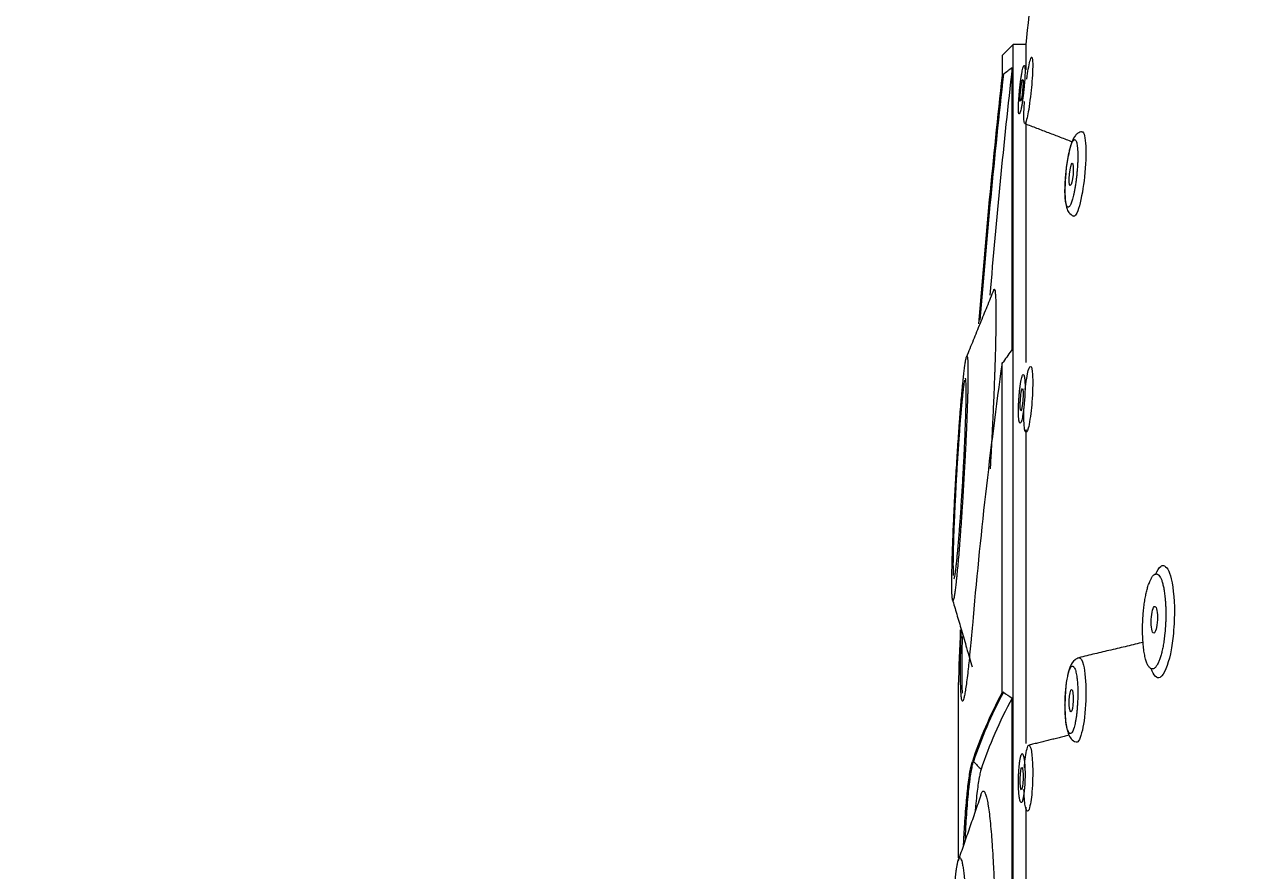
# Model space of a CAD drawing. Header units: inches. Extents: x 1105 to 1525, y -292 to 302.
# Drawn here: x 1422.17 to 1449.96, y 27.45 to 46.43 of the extents above; entities that cross this region are included whole.
import ezdxf

# ---------------------------------------------------------------- set-up
doc = ezdxf.new("R2010")
doc.units = ezdxf.units.IN
doc.header["$LTSCALE"] = 2.42
doc.header["$MEASUREMENT"] = 0
doc.header["$PDMODE"] = 3
doc.header["$PDSIZE"] = 0.3125
doc.layers.get('0').update_dxf_attribs({"linetype": 'CONTINUOUS'})
doc.layers.get('Defpoints').update_dxf_attribs({"linetype": 'CONTINUOUS'})
doc.layers.add('DIM', color=3, linetype='CONTINUOUS', lineweight=18)
doc.styles.get("Standard").update_dxf_attribs({"font": 'arial.ttf', "width": 0.8})
doc.dimstyles.new('ISO-25', dxfattribs={"dimtxt": 5, "dimasz": 2.5, "dimexe": 1.25, "dimexo": 0.625, "dimgap": 2, "dimtad": 1, "dimtih": 1, "dimtoh": 1, "dimdec": 1, "dimdsep": 46, "dimtxsty": 'Standard', "dimcen": 0, "dimclrd": 3, "dimclre": 3, "dimclrt": 4, "dimadec": 0, "dimazin": 0, "dimtfac": 1, "dimtdec": 1, "dimtmove": 0, "dimatfit": 3, "dimfxl": 1, "dimarcsym": 0})

# ---------------------------------------------------------------- blocks, each defined once
blk = doc.blocks.new('*D39')
at = {"layer": 'Defpoints', "color": 0, "transparency": 16777216}
for p in [(1384.783, 88.158), (1461.197, 82.988), (1443.643, -176.481)]:
    blk.add_point(p, dxfattribs=at)
at = {"layer": 'DIM', "color": 3, "lineweight": -2, "transparency": 16777216}
for p, q in [((1460.574, 83.03), (1383.536, 88.242)), ((1384.445, 83.169), (1376.314, -37.024)), ((1367.566, -166.322), (1375.698, -46.129)), ((1443.02, -176.438), (1365.982, -171.226))]:
    blk.add_line(p, q, dxfattribs=at)
at = {"layer": 'DIM', "color": 3, "transparency": 16777216}
for points in [[(1383.614, 83.225), (1385.277, 83.113), (1384.783, 88.158)], [(1366.735, -166.266), (1368.398, -166.378), (1367.229, -171.311)]]:
    blk.add_solid(points, dxfattribs=at)
at = {"layer": 'DIM', "color": 4, "transparency": 16777216, "insert": (1376.006, -41.577), "char_height": 5, "attachment_point": 5}
blk.add_mtext('260.1', dxfattribs=at)

msp = doc.modelspace()

# ---------------------------------------------------------------- linework, layer by layer
at = {"linetype": 'Continuous', "lineweight": 18, "extrusion": (0, 0, -1)}
for p, q in [((1444.367, 45.988), (1444.122, 45.743)), ((1444.367, 24.988), (1444.367, 45.988)), ((1444.651, 45.988), (1444.367, 45.988)), ((1444.651, 45.988), (1444.651, 45.421)), ((1444.122, 45.743), (1444.122, 45.298)), ((1444.151, 45.325), (1444.122, 45.298)), ((1444.347, 39.147), (1444.347, 45.476)), ((1444.651, 44.258), (1444.651, 38.851)), ((1444.122, 38.846), (1444.151, 38.868)), ((1444.122, 31.44), (1444.122, 38.846)), ((1444.651, 37.343), (1444.651, 30.298)), ((1443.137, 31.588), (1443.137, 27.728)), ((1444.151, 31.445), (1444.122, 31.44)), ((1444.347, 18.659), (1444.347, 31.317)), ((1444.651, 28.864), (1444.651, 24.988)), ((1444.689, 28.775), (1444.692, 28.775))]:
    msp.add_line(p, q, dxfattribs=at)
at = {"linetype": 'Continuous', "lineweight": 18}
for radius, start, end in [(196.516, 173.09962, 173.86556), (197.016, 177.71277, 178.08024)]:
    msp.add_arc((1640.042, 24.988), radius, start, end, dxfattribs=at)
for centre, major_axis, ratio, start_param, end_param in [((1640.042, 25.768), (-197.001, 0), 0.947546, 6.178368, 6.208388), ((1640.042, 25.768), (-196.975, 0), 0.947546, 6.178206, 6.207939), ((1640.042, 25.712), (196.803, 0), 0.947546, 3.035411, 3.062935), ((1640.042, 23.376), (197.001, 0), 0.750572, 3.036775, 3.076843), ((1640.042, 27.38), (-197.001, 0), 0.196974, 6.178368, 6.218436), ((1640.042, 27.38), (-196.975, 0), 0.196974, 6.178206, 6.218436), ((1640.042, 27.209), (196.803, 0), 0.196974, 3.035411, 3.076842)]:
    msp.add_ellipse(centre, major_axis=major_axis, ratio=ratio, start_param=start_param, end_param=end_param, dxfattribs=at)
for centre, major_axis, ratio in [((1444.56, 44.957), (-0.025, -0.249), 0.085045), ((1445.675, 43.076), (0.023, 0.249), 0.158653), ((1444.56, 38.018), (-0.017, -0.249), 0.114581), ((1447.54, 33.074), (0.013, 0.3), 0.230535), ((1445.675, 31.259), (0.008, 0.25), 0.180414), ((1444.56, 29.507), (-0.006, -0.25), 0.130297)]:
    msp.add_ellipse(centre, major_axis=major_axis, ratio=ratio, dxfattribs=at)
for points, knots in [([(1444.808, 45.605), (1444.809, 45.584), (1444.81, 45.56), (1444.81, 45.43), (1444.796, 45.194), (1444.765, 44.863), (1444.732, 44.609), (1444.688, 44.353), (1444.655, 44.231), (1444.624, 44.202), (1444.61, 44.283), (1444.61, 44.457), (1444.616, 44.583), (1444.624, 44.708)], [0, 0, 0, 0, 0.049293, 0.049293, 0.253328, 0.253328, 0.457362, 0.457362, 0.661397, 0.661397, 0.865432, 0.865432, 1, 1, 1, 1]), ([(1444.676, 45.212), (1444.688, 45.301), (1444.7, 45.383), (1444.732, 45.569), (1444.765, 45.692), (1444.792, 45.717), (1444.803, 45.673), (1444.808, 45.605)], [0, 0, 0, 0, 0.203122, 0.203122, 0.656303, 0.656303, 1, 1, 1, 1]), ([(1444.635, 45.454), (1444.635, 45.46), (1444.634, 45.471), (1444.633, 45.485), (1444.631, 45.497), (1444.629, 45.506), (1444.626, 45.513), (1444.624, 45.518), (1444.621, 45.52), (1444.618, 45.52), (1444.614, 45.518), (1444.611, 45.514), (1444.607, 45.507), (1444.6, 45.492), (1444.59, 45.463), (1444.576, 45.407), (1444.562, 45.335), (1444.551, 45.265), (1444.543, 45.208), (1444.538, 45.169), (1444.533, 45.128), (1444.528, 45.087), (1444.523, 45.045), (1444.518, 45.003), (1444.514, 44.959), (1444.51, 44.915), (1444.506, 44.87), (1444.5, 44.803), (1444.494, 44.718), (1444.489, 44.624), (1444.487, 44.548), (1444.489, 44.503), (1444.491, 44.477), (1444.492, 44.464), (1444.494, 44.453), (1444.496, 44.444), (1444.498, 44.438), (1444.501, 44.433), (1444.503, 44.431), (1444.507, 44.431), (1444.51, 44.434), (1444.514, 44.439), (1444.518, 44.446), (1444.524, 44.461), (1444.534, 44.49), (1444.548, 44.545), (1444.562, 44.617), (1444.573, 44.683), (1444.58, 44.731), (1444.583, 44.758), (1444.587, 44.784), (1444.59, 44.811), (1444.594, 44.838), (1444.597, 44.866), (1444.6, 44.893), (1444.604, 44.921), (1444.607, 44.949), (1444.61, 44.977), (1444.612, 45.006), (1444.615, 45.034), (1444.618, 45.063), (1444.62, 45.093), (1444.624, 45.137), (1444.629, 45.194), (1444.633, 45.261), (1444.636, 45.321), (1444.637, 45.373), (1444.637, 45.419), (1444.636, 45.443), (1444.635, 45.454)], [0, 0, 0, 0, 0.010853, 0.021538, 0.032095, 0.042569, 0.053001, 0.063437, 0.073921, 0.084495, 0.095203, 0.106084, 0.11718, 0.128525, 0.161447, 0.192182, 0.222029, 0.252398, 0.264883, 0.277194, 0.289404, 0.301588, 0.313821, 0.326179, 0.338734, 0.351556, 0.364708, 0.378252, 0.411418, 0.442089, 0.471624, 0.501534, 0.511848, 0.522041, 0.532155, 0.542235, 0.552326, 0.562472, 0.572719, 0.583107, 0.593679, 0.604474, 0.615528, 0.626875, 0.660015, 0.69088, 0.72074, 0.750992, 0.759511, 0.767914, 0.77622, 0.784448, 0.792617, 0.800748, 0.80886, 0.816975, 0.825112, 0.833292, 0.841534, 0.84986, 0.858286, 0.866831, 0.875514, 0.897614, 0.91858, 0.938831, 0.958833, 0.979067, 1, 1, 1, 1]), ([(1445.908, 44.032), (1445.879, 44.027), (1445.828, 44.007), (1445.744, 43.929), (1445.694, 43.825), (1445.648, 43.688), (1445.621, 43.561), (1445.607, 43.481)], [0, 0, 0, 0, 0.143616, 0.265451, 0.505495, 0.722274, 1, 1, 1, 1]), ([(1445.543, 42.944), (1445.541, 42.922), (1445.539, 42.878), (1445.536, 42.815), (1445.534, 42.754), (1445.534, 42.698), (1445.534, 42.644), (1445.536, 42.594), (1445.539, 42.548), (1445.543, 42.504), (1445.55, 42.455), (1445.56, 42.404), (1445.574, 42.363), (1445.591, 42.341), (1445.611, 42.339), (1445.63, 42.353), (1445.649, 42.378), (1445.665, 42.408), (1445.681, 42.446), (1445.697, 42.493), (1445.712, 42.548), (1445.728, 42.611), (1445.743, 42.684), (1445.758, 42.767), (1445.773, 42.858), (1445.786, 42.952), (1445.797, 43.05), (1445.806, 43.151), (1445.812, 43.236), (1445.816, 43.303), (1445.819, 43.352), (1445.82, 43.399), (1445.821, 43.444), (1445.822, 43.487), (1445.821, 43.528), (1445.82, 43.567), (1445.819, 43.604), (1445.817, 43.639), (1445.814, 43.672), (1445.81, 43.704), (1445.805, 43.742), (1445.797, 43.784), (1445.785, 43.821), (1445.772, 43.845), (1445.757, 43.856), (1445.741, 43.855), (1445.725, 43.842), (1445.711, 43.823), (1445.698, 43.802), (1445.686, 43.776), (1445.674, 43.745), (1445.662, 43.709), (1445.65, 43.667), (1445.638, 43.621), (1445.626, 43.569), (1445.612, 43.505), (1445.598, 43.427), (1445.583, 43.336), (1445.57, 43.242), (1445.559, 43.145), (1445.55, 43.045), (1445.545, 42.978), (1445.543, 42.944)], [0, 0, 0, 0, 0.014129, 0.027839, 0.041241, 0.054454, 0.067601, 0.080807, 0.094197, 0.107888, 0.121993, 0.147346, 0.172108, 0.196935, 0.222479, 0.24934, 0.268499, 0.286946, 0.304901, 0.322604, 0.340303, 0.358248, 0.376676, 0.397576, 0.417935, 0.438101, 0.458429, 0.479268, 0.50094, 0.511653, 0.522115, 0.532373, 0.542474, 0.552472, 0.562419, 0.572368, 0.582374, 0.592489, 0.602765, 0.613251, 0.623992, 0.645091, 0.665664, 0.68607, 0.706676, 0.727839, 0.74989, 0.76444, 0.778601, 0.792477, 0.806175, 0.819809, 0.833494, 0.847344, 0.861468, 0.87597, 0.897152, 0.917677, 0.937879, 0.958105, 0.978703, 1, 1, 1, 1]), ([(1445.555, 43.117), (1445.555, 43.116), (1445.548, 43.059), (1445.54, 42.944), (1445.531, 42.734), (1445.533, 42.514), (1445.555, 42.387), (1445.569, 42.336)], [0, 0, 0, 0, 0.003748, 0.185806, 0.368376, 0.709812, 1, 1, 1, 1]), ([(1445.569, 42.336), (1445.57, 42.331), (1445.577, 42.288), (1445.622, 42.207), (1445.684, 42.159), (1445.725, 42.139)], [0, 0, 0, 0, 0.063162, 0.496712, 1, 1, 1, 1]), ([(1443.932, 40.477), (1443.933, 40.481), (1443.935, 40.484), (1443.939, 40.491), (1443.942, 40.494), (1443.945, 40.496), (1443.946, 40.496), (1443.949, 40.495), (1443.95, 40.494), (1443.955, 40.488), (1443.959, 40.476), (1443.966, 40.439), (1443.969, 40.413), (1443.974, 40.349), (1443.976, 40.31), (1443.979, 40.253), (1443.979, 40.241), (1443.98, 40.216), (1443.981, 40.178), (1443.982, 40.137), (1443.983, 40.049), (1443.983, 39.985), (1443.983, 39.844), (1443.982, 39.768), (1443.981, 39.665), (1443.981, 39.644), (1443.98, 39.601), (1443.98, 39.58), (1443.979, 39.513), (1443.978, 39.468), (1443.975, 39.328), (1443.97, 39.134), (1443.964, 38.921), (1443.959, 38.755), (1443.956, 38.671), (1443.953, 38.584), (1443.951, 38.525), (1443.95, 38.496), (1443.944, 38.347), (1443.935, 38.104), (1443.918, 37.724), (1443.906, 37.46), (1443.898, 37.291), (1443.896, 37.257), (1443.893, 37.189), (1443.891, 37.155), (1443.886, 37.052), (1443.882, 36.983), (1443.871, 36.777), (1443.864, 36.639), (1443.856, 36.489), (1443.855, 36.476), (1443.854, 36.464)], [0, 0, 0, 0, 0.018243, 0.018243, 0.048749, 0.048749, 0.064002, 0.064002, 0.079255, 0.079255, 0.140268, 0.140268, 0.201281, 0.201281, 0.262294, 0.262294, 0.277547, 0.277547, 0.2928, 0.323307, 0.323307, 0.384319, 0.384319, 0.445332, 0.445332, 0.460586, 0.460586, 0.475839, 0.475839, 0.506345, 0.506345, 0.567358, 0.628371, 0.628371, 0.658877, 0.67413, 0.67413, 0.689384, 0.689384, 0.750396, 0.811409, 0.872422, 0.872422, 0.887675, 0.887675, 0.902929, 0.902929, 0.933435, 0.933435, 0.994448, 0.994448, 1, 1, 1, 1]), ([(1443.322, 38.98), (1443.319, 38.973), (1443.315, 38.961), (1443.308, 38.928), (1443.304, 38.907), (1443.295, 38.857), (1443.291, 38.828), (1443.285, 38.786), (1443.284, 38.777), (1443.281, 38.759), (1443.28, 38.75), (1443.276, 38.721), (1443.274, 38.701), (1443.266, 38.639), (1443.256, 38.548), (1443.245, 38.443), (1443.237, 38.359), (1443.234, 38.331), (1443.229, 38.271), (1443.226, 38.24), (1443.217, 38.146), (1443.206, 38.016), (1443.194, 37.874), (1443.182, 37.728), (1443.176, 37.652), (1443.167, 37.533), (1443.164, 37.493), (1443.158, 37.412), (1443.155, 37.371), (1443.147, 37.247), (1443.135, 37.079), (1443.124, 36.906), (1443.115, 36.775), (1443.112, 36.73), (1443.108, 36.664), (1443.107, 36.641), (1443.104, 36.596), (1443.103, 36.574), (1443.096, 36.462), (1443.085, 36.283), (1443.075, 36.105), (1443.066, 35.926), (1443.061, 35.837), (1443.055, 35.726), (1443.054, 35.704), (1443.052, 35.66), (1443.048, 35.593), (1443.045, 35.528), (1443.039, 35.399), (1443.031, 35.23), (1443.025, 35.068), (1443.02, 34.948), (1443.018, 34.909), (1443.016, 34.85), (1443.015, 34.831), (1443.014, 34.792), (1443.01, 34.697), (1443.005, 34.533), (1443.001, 34.398), (1442.998, 34.269), (1442.997, 34.208), (1442.994, 34.09), (1442.994, 34.035), (1442.993, 33.933), (1442.993, 33.886), (1442.993, 33.8), (1442.993, 33.761), (1442.994, 33.708), (1442.995, 33.692), (1442.996, 33.661), (1442.996, 33.646), (1442.998, 33.606), (1443.001, 33.561), (1443.006, 33.533), (1443.009, 33.518), (1443.011, 33.512), (1443.013, 33.509), (1443.014, 33.507), (1443.015, 33.507), (1443.019, 33.505), (1443.025, 33.511), (1443.032, 33.534), (1443.04, 33.566), (1443.044, 33.587), (1443.049, 33.618), (1443.05, 33.624), (1443.053, 33.638), (1443.054, 33.645), (1443.057, 33.667), (1443.059, 33.683), (1443.066, 33.733), (1443.076, 33.808), (1443.086, 33.899), (1443.094, 33.972), (1443.097, 33.997), (1443.102, 34.05), (1443.105, 34.077), (1443.113, 34.161), (1443.125, 34.28), (1443.136, 34.41), (1443.148, 34.545), (1443.154, 34.616), (1443.162, 34.728), (1443.165, 34.766), (1443.171, 34.842), (1443.174, 34.881), (1443.183, 34.999), (1443.189, 35.079), (1443.201, 35.243), (1443.207, 35.327), (1443.215, 35.455), (1443.218, 35.498), (1443.222, 35.564), (1443.224, 35.586), (1443.227, 35.63), (1443.228, 35.652), (1443.235, 35.762), (1443.246, 35.939), (1443.257, 36.117), (1443.267, 36.296), (1443.272, 36.386), (1443.278, 36.499), (1443.28, 36.521), (1443.282, 36.566), (1443.286, 36.633), (1443.294, 36.788), (1443.3, 36.919), (1443.308, 37.09), (1443.312, 37.175), (1443.318, 37.3), (1443.319, 37.341), (1443.322, 37.403), (1443.323, 37.423), (1443.325, 37.464), (1443.329, 37.564), (1443.335, 37.738), (1443.34, 37.884), (1443.343, 37.989), (1443.345, 38.041), (1443.346, 38.091), (1443.347, 38.124), (1443.348, 38.141), (1443.35, 38.222), (1443.352, 38.345), (1443.354, 38.455), (1443.355, 38.557), (1443.355, 38.605), (1443.355, 38.671), (1443.355, 38.692), (1443.355, 38.732), (1443.354, 38.75), (1443.353, 38.804), (1443.352, 38.835), (1443.35, 38.888), (1443.348, 38.911), (1443.345, 38.939), (1443.344, 38.951), (1443.342, 38.961), (1443.341, 38.967), (1443.341, 38.97), (1443.338, 38.983), (1443.335, 38.988), (1443.329, 38.991), (1443.326, 38.988), (1443.322, 38.98)], [0, 0, 0, 0, 0.015625, 0.015625, 0.03125, 0.03125, 0.046875, 0.046875, 0.050781, 0.050781, 0.054687, 0.054687, 0.0625, 0.0625, 0.078125, 0.09375, 0.09375, 0.101562, 0.101562, 0.109375, 0.109375, 0.125, 0.140625, 0.140625, 0.15625, 0.15625, 0.164062, 0.164062, 0.171875, 0.171875, 0.1875, 0.203125, 0.203125, 0.210937, 0.210937, 0.214844, 0.214844, 0.21875, 0.21875, 0.234375, 0.25, 0.25, 0.265625, 0.265625, 0.269531, 0.269531, 0.273437, 0.28125, 0.28125, 0.296875, 0.3125, 0.3125, 0.320312, 0.320312, 0.324219, 0.324219, 0.328125, 0.34375, 0.359375, 0.359375, 0.375, 0.375, 0.390625, 0.390625, 0.40625, 0.40625, 0.421875, 0.421875, 0.429687, 0.429687, 0.4375, 0.4375, 0.453125, 0.46875, 0.46875, 0.476562, 0.480469, 0.480469, 0.484375, 0.484375, 0.5, 0.515625, 0.515625, 0.53125, 0.53125, 0.535156, 0.535156, 0.539062, 0.539062, 0.546875, 0.546875, 0.5625, 0.578125, 0.578125, 0.585937, 0.585937, 0.59375, 0.59375, 0.609375, 0.625, 0.625, 0.640625, 0.640625, 0.648437, 0.648437, 0.65625, 0.65625, 0.671875, 0.671875, 0.6875, 0.6875, 0.695312, 0.695312, 0.699219, 0.699219, 0.703125, 0.703125, 0.71875, 0.734375, 0.734375, 0.75, 0.75, 0.753906, 0.753906, 0.757812, 0.765625, 0.78125, 0.78125, 0.796875, 0.796875, 0.804687, 0.804687, 0.808594, 0.808594, 0.8125, 0.828125, 0.84375, 0.84375, 0.851562, 0.855469, 0.855469, 0.859375, 0.859375, 0.875, 0.890625, 0.890625, 0.90625, 0.90625, 0.914062, 0.914062, 0.921875, 0.921875, 0.9375, 0.9375, 0.953125, 0.953125, 0.960937, 0.964844, 0.964844, 0.96875, 0.96875, 0.984375, 0.984375, 1, 1, 1, 1]), ([(1444.642, 38.247), (1444.659, 38.403), (1444.689, 38.593), (1444.732, 38.755), (1444.765, 38.789), (1444.792, 38.714), (1444.803, 38.612), (1444.808, 38.503)], [0, 0, 0, 0, 0.347277, 0.347277, 0.71849, 0.71849, 1, 1, 1, 1]), ([(1443.28, 38.455), (1443.279, 38.453), (1443.279, 38.451), (1443.278, 38.445), (1443.273, 38.425), (1443.266, 38.38), (1443.254, 38.299), (1443.246, 38.231), (1443.24, 38.176), (1443.237, 38.156), (1443.233, 38.116), (1443.231, 38.095), (1443.224, 38.031), (1443.215, 37.94), (1443.206, 37.838), (1443.199, 37.757), (1443.196, 37.73), (1443.192, 37.673), (1443.189, 37.644), (1443.182, 37.556), (1443.172, 37.436), (1443.163, 37.308), (1443.155, 37.209), (1443.152, 37.159), (1443.148, 37.108), (1443.146, 37.073), (1443.145, 37.056), (1443.138, 36.969), (1443.129, 36.829), (1443.115, 36.614), (1443.106, 36.469), (1443.101, 36.376), (1443.1, 36.358), (1443.098, 36.321), (1443.096, 36.302), (1443.093, 36.247), (1443.091, 36.21), (1443.085, 36.099), (1443.077, 35.953), (1443.07, 35.809), (1443.064, 35.701), (1443.063, 35.666), (1443.059, 35.595), (1443.058, 35.559), (1443.053, 35.454), (1443.047, 35.317), (1443.039, 35.121), (1443.034, 34.997), (1443.031, 34.907), (1443.03, 34.877), (1443.029, 34.819), (1443.028, 34.791), (1443.025, 34.708), (1443.023, 34.602), (1443.021, 34.507), (1443.02, 34.44), (1443.02, 34.418), (1443.019, 34.376), (1443.019, 34.355), (1443.019, 34.297), (1443.019, 34.225), (1443.021, 34.138), (1443.023, 34.092), (1443.024, 34.071), (1443.024, 34.069), (1443.025, 34.066)], [0, 0, 0, 0, 0.005198, 0.005198, 0.014286, 0.050636, 0.086987, 0.123337, 0.123337, 0.141512, 0.141512, 0.159688, 0.159688, 0.196038, 0.232388, 0.232388, 0.250564, 0.250564, 0.268739, 0.268739, 0.305089, 0.34144, 0.34144, 0.359615, 0.368703, 0.368703, 0.37779, 0.37779, 0.414141, 0.450491, 0.486841, 0.486841, 0.495929, 0.495929, 0.505017, 0.505017, 0.523192, 0.523192, 0.559542, 0.595893, 0.595893, 0.614068, 0.614068, 0.632243, 0.632243, 0.668594, 0.704944, 0.741294, 0.741294, 0.75947, 0.75947, 0.777645, 0.777645, 0.813995, 0.850346, 0.850346, 0.868521, 0.868521, 0.886696, 0.886696, 0.923047, 0.959397, 0.995747, 0.995747, 1, 1, 1, 1]), ([(1443.206, 35.665), (1443.211, 35.737), (1443.22, 35.881), (1443.233, 36.099), (1443.242, 36.246), (1443.248, 36.357), (1443.25, 36.394), (1443.254, 36.468), (1443.256, 36.505), (1443.262, 36.614), (1443.269, 36.759), (1443.276, 36.9), (1443.281, 37.004), (1443.283, 37.056), (1443.285, 37.107), (1443.287, 37.141), (1443.288, 37.159), (1443.291, 37.243), (1443.296, 37.374), (1443.303, 37.559), (1443.307, 37.674), (1443.309, 37.758), (1443.31, 37.785), (1443.311, 37.838), (1443.312, 37.864), (1443.313, 37.94), (1443.315, 38.035), (1443.316, 38.118), (1443.316, 38.177), (1443.316, 38.195), (1443.316, 38.231), (1443.316, 38.249), (1443.316, 38.298), (1443.314, 38.356), (1443.311, 38.423), (1443.308, 38.455), (1443.306, 38.473), (1443.305, 38.478), (1443.303, 38.486), (1443.302, 38.489), (1443.299, 38.495), (1443.298, 38.496), (1443.296, 38.496)], [0, 0, 0, 0, 0.053608, 0.107215, 0.160823, 0.160823, 0.187627, 0.187627, 0.214431, 0.214431, 0.268039, 0.321646, 0.321646, 0.34845, 0.361852, 0.361852, 0.375254, 0.375254, 0.428862, 0.48247, 0.536077, 0.536077, 0.562881, 0.562881, 0.589685, 0.589685, 0.643293, 0.696901, 0.696901, 0.723704, 0.723704, 0.750508, 0.750508, 0.804116, 0.857724, 0.911331, 0.911331, 0.938135, 0.938135, 0.964939, 0.964939, 1, 1, 1, 1]), ([(1444.635, 38.388), (1444.635, 38.397), (1444.634, 38.415), (1444.633, 38.44), (1444.631, 38.463), (1444.629, 38.483), (1444.626, 38.502), (1444.624, 38.519), (1444.621, 38.533), (1444.618, 38.546), (1444.614, 38.557), (1444.611, 38.565), (1444.607, 38.572), (1444.6, 38.579), (1444.59, 38.579), (1444.576, 38.559), (1444.562, 38.517), (1444.551, 38.467), (1444.543, 38.423), (1444.538, 38.391), (1444.533, 38.358), (1444.528, 38.322), (1444.523, 38.285), (1444.518, 38.245), (1444.514, 38.204), (1444.51, 38.161), (1444.506, 38.117), (1444.5, 38.048), (1444.494, 37.958), (1444.489, 37.852), (1444.487, 37.755), (1444.489, 37.69), (1444.491, 37.648), (1444.492, 37.624), (1444.494, 37.602), (1444.496, 37.582), (1444.498, 37.565), (1444.501, 37.549), (1444.503, 37.535), (1444.507, 37.523), (1444.51, 37.512), (1444.514, 37.504), (1444.518, 37.498), (1444.524, 37.491), (1444.534, 37.49), (1444.548, 37.511), (1444.562, 37.552), (1444.573, 37.599), (1444.58, 37.636), (1444.583, 37.656), (1444.587, 37.678), (1444.59, 37.7), (1444.594, 37.723), (1444.597, 37.746), (1444.6, 37.77), (1444.604, 37.795), (1444.607, 37.821), (1444.61, 37.847), (1444.612, 37.874), (1444.615, 37.902), (1444.618, 37.93), (1444.62, 37.959), (1444.624, 38.004), (1444.629, 38.064), (1444.633, 38.137), (1444.636, 38.206), (1444.637, 38.272), (1444.637, 38.333), (1444.636, 38.37), (1444.635, 38.388)], [0, 0, 0, 0, 0.010853, 0.021538, 0.032096, 0.04257, 0.053002, 0.063438, 0.073921, 0.084496, 0.095203, 0.106085, 0.11718, 0.128525, 0.161447, 0.192182, 0.222029, 0.252399, 0.264885, 0.277196, 0.289405, 0.301589, 0.313823, 0.326181, 0.338736, 0.351557, 0.36471, 0.378253, 0.411419, 0.44209, 0.471625, 0.501536, 0.51185, 0.522043, 0.532157, 0.542237, 0.552328, 0.562475, 0.572721, 0.58311, 0.593682, 0.604476, 0.61553, 0.626876, 0.660016, 0.69088, 0.72074, 0.750993, 0.759512, 0.767915, 0.776221, 0.784449, 0.792618, 0.800749, 0.808861, 0.816975, 0.825113, 0.833292, 0.841535, 0.84986, 0.858286, 0.866831, 0.875513, 0.897613, 0.918578, 0.93883, 0.958832, 0.979067, 1, 1, 1, 1]), ([(1444.808, 38.503), (1444.809, 38.468), (1444.81, 38.433), (1444.81, 38.258), (1444.796, 37.994), (1444.765, 37.673), (1444.732, 37.462), (1444.688, 37.294), (1444.655, 37.26), (1444.624, 37.346), (1444.61, 37.509), (1444.61, 37.687), (1444.611, 37.731), (1444.612, 37.78)], [0, 0, 0, 0, 0.053699, 0.053699, 0.275922, 0.275922, 0.498144, 0.498144, 0.720366, 0.720366, 0.942588, 0.942588, 1, 1, 1, 1]), ([(1443.039, 33.996), (1443.04, 33.996), (1443.041, 33.997), (1443.043, 33.999), (1443.044, 34.001), (1443.047, 34.007), (1443.048, 34.011), (1443.053, 34.026), (1443.059, 34.052), (1443.066, 34.092), (1443.071, 34.128), (1443.073, 34.14), (1443.077, 34.167), (1443.079, 34.182), (1443.085, 34.228), (1443.093, 34.295), (1443.106, 34.414), (1443.115, 34.506), (1443.121, 34.567), (1443.122, 34.579), (1443.124, 34.604), (1443.126, 34.617), (1443.129, 34.655), (1443.131, 34.682), (1443.139, 34.762), (1443.148, 34.874), (1443.158, 34.995), (1443.165, 35.088), (1443.167, 35.12), (1443.172, 35.184), (1443.175, 35.217), (1443.182, 35.317), (1443.192, 35.453), (1443.201, 35.593), (1443.206, 35.665)], [0, 0, 0, 0, 0.024312, 0.024312, 0.061839, 0.061839, 0.099365, 0.099365, 0.174418, 0.249471, 0.249471, 0.286997, 0.286997, 0.324524, 0.324524, 0.399577, 0.47463, 0.549683, 0.549683, 0.568446, 0.568446, 0.587209, 0.587209, 0.624735, 0.624735, 0.699788, 0.774841, 0.774841, 0.812368, 0.812368, 0.849894, 0.849894, 0.924947, 1, 1, 1, 1]), ([(1447.565, 34.091), (1447.603, 34.181), (1447.644, 34.246), (1447.694, 34.282), (1447.706, 34.288), (1447.718, 34.29)], [0, 0, 0, 0, 0.771284, 0.771284, 1, 1, 1, 1]), ([(1447.776, 32.764), (1447.779, 32.792), (1447.784, 32.848), (1447.79, 32.932), (1447.795, 33.015), (1447.797, 33.099), (1447.799, 33.181), (1447.798, 33.263), (1447.796, 33.345), (1447.792, 33.426), (1447.786, 33.506), (1447.777, 33.602), (1447.764, 33.708), (1447.746, 33.816), (1447.724, 33.907), (1447.7, 33.981), (1447.672, 34.038), (1447.647, 34.07), (1447.628, 34.087), (1447.614, 34.096), (1447.6, 34.102), (1447.586, 34.104), (1447.572, 34.103), (1447.558, 34.099), (1447.544, 34.092), (1447.53, 34.081), (1447.515, 34.068), (1447.501, 34.05), (1447.487, 34.03), (1447.473, 34.007), (1447.459, 33.98), (1447.438, 33.937), (1447.413, 33.873), (1447.383, 33.78), (1447.357, 33.676), (1447.334, 33.56), (1447.315, 33.432), (1447.298, 33.295), (1447.286, 33.154), (1447.278, 33.013), (1447.275, 32.874), (1447.277, 32.738), (1447.283, 32.605), (1447.295, 32.469), (1447.312, 32.336), (1447.336, 32.216), (1447.364, 32.119), (1447.398, 32.045), (1447.429, 32.004), (1447.455, 31.982), (1447.475, 31.972), (1447.495, 31.968), (1447.515, 31.97), (1447.534, 31.979), (1447.554, 31.994), (1447.574, 32.016), (1447.594, 32.044), (1447.614, 32.078), (1447.638, 32.128), (1447.665, 32.195), (1447.693, 32.286), (1447.719, 32.389), (1447.741, 32.503), (1447.761, 32.628), (1447.771, 32.718), (1447.776, 32.764)], [0, 0, 0, 0, 0.012643, 0.025015, 0.037203, 0.049295, 0.061385, 0.073564, 0.085922, 0.098545, 0.111515, 0.124906, 0.146872, 0.167908, 0.188379, 0.208679, 0.229213, 0.250373, 0.259612, 0.268709, 0.277687, 0.286569, 0.29538, 0.304147, 0.312893, 0.321647, 0.330432, 0.339276, 0.348203, 0.357237, 0.366403, 0.375722, 0.397463, 0.418362, 0.438776, 0.459088, 0.479687, 0.500944, 0.522196, 0.542662, 0.562752, 0.582899, 0.603531, 0.62505, 0.650607, 0.675301, 0.699794, 0.724762, 0.750845, 0.764026, 0.776904, 0.78954, 0.802003, 0.814362, 0.826688, 0.839052, 0.851528, 0.864183, 0.877084, 0.89839, 0.918878, 0.938903, 0.958845, 0.979088, 1, 1, 1, 1]), ([(1443.006, 33.53), (1443.037, 33.426), (1443.101, 33.207), (1443.214, 32.828), (1443.336, 32.4), (1443.409, 32.145), (1443.447, 32.014)], [0, 0, 0, 0, 0.222723, 0.446766, 0.694984, 1, 1, 1, 1]), ([(1443.454, 32.944), (1443.445, 32.835), (1443.426, 32.629), (1443.399, 32.347), (1443.382, 32.178), (1443.369, 32.059), (1443.363, 32.001), (1443.357, 31.945), (1443.353, 31.909), (1443.351, 31.891), (1443.341, 31.804), (1443.333, 31.74), (1443.317, 31.624), (1443.303, 31.519), (1443.289, 31.436), (1443.279, 31.384), (1443.274, 31.359), (1443.269, 31.338), (1443.266, 31.325), (1443.265, 31.319), (1443.257, 31.289), (1443.252, 31.272), (1443.241, 31.25), (1443.231, 31.241), (1443.222, 31.255), (1443.217, 31.275), (1443.214, 31.287), (1443.211, 31.303), (1443.209, 31.315), (1443.209, 31.321), (1443.205, 31.353), (1443.199, 31.417), (1443.193, 31.546), (1443.19, 31.656), (1443.189, 31.747), (1443.189, 31.779), (1443.189, 31.845), (1443.188, 31.88), (1443.188, 31.988), (1443.189, 32.142), (1443.193, 32.401), (1443.197, 32.593), (1443.2, 32.745), (1443.202, 32.796), (1443.203, 32.85), (1443.203, 32.852), (1443.203, 32.853)], [0, 0, 0, 0, 0.051248, 0.102496, 0.153744, 0.153744, 0.179368, 0.19218, 0.19218, 0.204992, 0.204992, 0.256239, 0.256239, 0.307487, 0.358735, 0.358735, 0.384359, 0.397171, 0.397171, 0.409983, 0.409983, 0.461231, 0.461231, 0.512479, 0.563727, 0.563727, 0.589351, 0.602163, 0.602163, 0.614975, 0.614975, 0.666223, 0.71747, 0.768718, 0.768718, 0.794342, 0.794342, 0.819966, 0.819966, 0.871214, 0.922462, 0.97371, 0.97371, 0.999334, 0.999334, 1, 1, 1, 1]), ([(1443.232, 31.423), (1443.229, 31.461), (1443.228, 31.505), (1443.225, 31.603), (1443.224, 31.712), (1443.223, 31.844), (1443.223, 31.951), (1443.223, 32.007), (1443.224, 32.066), (1443.224, 32.106), (1443.224, 32.126), (1443.225, 32.229), (1443.226, 32.403), (1443.23, 32.596), (1443.232, 32.696), (1443.232, 32.697)], [0, 0, 0, 0, 0.165472, 0.165472, 0.332194, 0.498917, 0.498917, 0.582278, 0.623958, 0.623958, 0.665639, 0.665639, 0.832361, 0.999083, 1, 1, 1, 1]), ([(1445.543, 31.389), (1445.542, 31.375), (1445.54, 31.347), (1445.538, 31.304), (1445.536, 31.262), (1445.535, 31.221), (1445.534, 31.179), (1445.534, 31.139), (1445.535, 31.099), (1445.535, 31.059), (1445.537, 31.02), (1445.538, 30.981), (1445.541, 30.943), (1445.543, 30.905), (1445.547, 30.868), (1445.553, 30.811), (1445.562, 30.739), (1445.576, 30.662), (1445.593, 30.601), (1445.611, 30.557), (1445.632, 30.529), (1445.653, 30.517), (1445.675, 30.524), (1445.696, 30.548), (1445.718, 30.591), (1445.737, 30.648), (1445.755, 30.714), (1445.77, 30.786), (1445.783, 30.867), (1445.795, 30.956), (1445.805, 31.053), (1445.813, 31.164), (1445.82, 31.283), (1445.823, 31.406), (1445.822, 31.523), (1445.817, 31.633), (1445.809, 31.728), (1445.799, 31.807), (1445.787, 31.872), (1445.774, 31.926), (1445.759, 31.97), (1445.742, 32.003), (1445.728, 32.021), (1445.715, 32.03), (1445.707, 32.034), (1445.698, 32.035), (1445.69, 32.033), (1445.681, 32.028), (1445.673, 32.02), (1445.664, 32.009), (1445.656, 31.996), (1445.648, 31.98), (1445.639, 31.96), (1445.631, 31.938), (1445.623, 31.914), (1445.613, 31.879), (1445.601, 31.832), (1445.588, 31.771), (1445.576, 31.705), (1445.566, 31.634), (1445.557, 31.557), (1445.549, 31.475), (1445.545, 31.419), (1445.543, 31.389)], [0, 0, 0, 0, 0.009012, 0.017854, 0.026558, 0.035156, 0.043683, 0.052174, 0.060665, 0.069191, 0.077787, 0.086488, 0.095326, 0.104333, 0.11354, 0.122973, 0.148387, 0.172931, 0.197178, 0.221721, 0.247134, 0.272485, 0.296855, 0.32082, 0.344982, 0.369929, 0.391355, 0.412194, 0.432832, 0.453665, 0.475079, 0.49743, 0.52416, 0.549358, 0.573729, 0.59805, 0.623103, 0.643493, 0.663602, 0.6838, 0.70445, 0.725892, 0.748433, 0.758681, 0.768717, 0.778575, 0.788289, 0.797895, 0.807432, 0.816938, 0.826451, 0.836011, 0.845655, 0.855421, 0.865345, 0.875461, 0.893685, 0.91141, 0.928844, 0.946203, 0.963708, 0.981573, 1, 1, 1, 1]), ([(1445.846, 32.216), (1445.815, 32.207), (1445.731, 32.17), (1445.639, 32.019), (1445.606, 31.907), (1445.592, 31.814), (1445.591, 31.803)], [0, 0, 0, 0, 0.193053, 0.564825, 0.950946, 1, 1, 1, 1]), ([(1445.555, 31.567), (1445.554, 31.561), (1445.546, 31.507), (1445.539, 31.383), (1445.53, 31.167), (1445.536, 30.91), (1445.554, 30.715), (1445.577, 30.631), (1445.584, 30.609)], [0, 0, 0, 0, 0.020146, 0.179448, 0.336675, 0.637457, 0.903581, 1, 1, 1, 1]), ([(1445.584, 30.609), (1445.588, 30.572), (1445.608, 30.5), (1445.673, 30.387), (1445.739, 30.345), (1445.782, 30.33)], [0, 0, 0, 0, 0.296956, 0.612447, 1, 1, 1, 1]), ([(1444.635, 29.705), (1444.635, 29.716), (1444.634, 29.739), (1444.633, 29.772), (1444.631, 29.803), (1444.629, 29.833), (1444.626, 29.861), (1444.624, 29.888), (1444.621, 29.913), (1444.618, 29.937), (1444.614, 29.959), (1444.611, 29.979), (1444.607, 29.998), (1444.6, 30.026), (1444.59, 30.057), (1444.576, 30.074), (1444.562, 30.067), (1444.551, 30.044), (1444.543, 30.018), (1444.538, 29.997), (1444.533, 29.974), (1444.528, 29.949), (1444.523, 29.92), (1444.518, 29.889), (1444.514, 29.855), (1444.51, 29.819), (1444.506, 29.78), (1444.5, 29.719), (1444.494, 29.635), (1444.489, 29.528), (1444.487, 29.423), (1444.489, 29.345), (1444.491, 29.292), (1444.492, 29.26), (1444.494, 29.23), (1444.496, 29.202), (1444.498, 29.175), (1444.501, 29.149), (1444.503, 29.125), (1444.507, 29.102), (1444.51, 29.08), (1444.514, 29.06), (1444.518, 29.041), (1444.524, 29.013), (1444.534, 28.983), (1444.548, 28.965), (1444.562, 28.971), (1444.573, 28.993), (1444.58, 29.014), (1444.583, 29.027), (1444.587, 29.041), (1444.59, 29.055), (1444.594, 29.071), (1444.597, 29.088), (1444.6, 29.106), (1444.604, 29.125), (1444.607, 29.145), (1444.61, 29.166), (1444.612, 29.188), (1444.615, 29.212), (1444.618, 29.236), (1444.62, 29.261), (1444.624, 29.301), (1444.629, 29.356), (1444.633, 29.427), (1444.636, 29.497), (1444.637, 29.567), (1444.637, 29.637), (1444.636, 29.682), (1444.635, 29.705)], [0, 0, 0, 0, 0.010854, 0.021539, 0.032097, 0.042571, 0.053003, 0.063439, 0.073923, 0.084497, 0.095205, 0.106086, 0.117181, 0.128526, 0.161447, 0.192182, 0.222029, 0.252401, 0.264886, 0.277198, 0.289408, 0.301592, 0.313825, 0.326183, 0.338738, 0.351559, 0.364711, 0.378255, 0.41142, 0.442091, 0.471626, 0.501538, 0.511853, 0.522046, 0.532161, 0.542241, 0.552332, 0.562478, 0.572725, 0.583113, 0.593685, 0.604479, 0.615532, 0.626878, 0.660017, 0.690881, 0.720741, 0.750994, 0.759513, 0.767916, 0.776222, 0.78445, 0.792619, 0.80075, 0.808862, 0.816977, 0.825114, 0.833293, 0.841536, 0.84986, 0.858286, 0.866831, 0.875513, 0.897612, 0.918577, 0.938828, 0.958831, 0.979066, 1, 1, 1, 1]), ([(1444.623, 29.746), (1444.628, 29.821), (1444.633, 29.891), (1444.655, 30.079), (1444.688, 30.222), (1444.732, 30.28), (1444.765, 30.221), (1444.792, 30.055), (1444.803, 29.908), (1444.808, 29.771)], [0, 0, 0, 0, 0.121008, 0.121008, 0.439682, 0.439682, 0.758357, 0.758357, 1, 1, 1, 1]), ([(1443.256, 28.015), (1443.257, 28.035), (1443.258, 28.054), (1443.26, 28.102), (1443.268, 28.243), (1443.282, 28.482), (1443.302, 28.775), (1443.317, 28.952), (1443.329, 29.078), (1443.333, 29.119), (1443.341, 29.199), (1443.345, 29.237), (1443.357, 29.348), (1443.373, 29.484), (1443.399, 29.655), (1443.417, 29.747), (1443.431, 29.807), (1443.435, 29.826), (1443.445, 29.861), (1443.449, 29.876), (1443.454, 29.89)], [0, 0, 0, 0, 0.020539, 0.020539, 0.05022, 0.168942, 0.287665, 0.406387, 0.406387, 0.465749, 0.465749, 0.52511, 0.52511, 0.643832, 0.762555, 0.881277, 0.881277, 0.940639, 0.940639, 1, 1, 1, 1]), ([(1443.296, 28.162), (1443.299, 28.215), (1443.301, 28.267), (1443.307, 28.372), (1443.31, 28.425), (1443.32, 28.579), (1443.332, 28.775), (1443.353, 29.04), (1443.368, 29.198), (1443.38, 29.308), (1443.384, 29.344), (1443.392, 29.413), (1443.397, 29.446), (1443.409, 29.541), (1443.427, 29.655), (1443.453, 29.793), (1443.471, 29.862), (1443.479, 29.89)], [0, 0, 0, 0, 0.059974, 0.059974, 0.122642, 0.122642, 0.247979, 0.373316, 0.498653, 0.498653, 0.561321, 0.561321, 0.623989, 0.623989, 0.749326, 0.874663, 1, 1, 1, 1]), ([(1444.808, 29.771), (1444.809, 29.727), (1444.81, 29.684), (1444.81, 29.485), (1444.796, 29.225), (1444.765, 28.953), (1444.732, 28.81), (1444.688, 28.751), (1444.655, 28.81), (1444.627, 28.976), (1444.617, 29.123), (1444.612, 29.26)], [0, 0, 0, 0, 0.060431, 0.060431, 0.310431, 0.310431, 0.560431, 0.560431, 0.810431, 0.810431, 1, 1, 1, 1]), ([(1443.651, 29.717), (1443.642, 29.69), (1443.633, 29.657), (1443.62, 29.598), (1443.616, 29.577), (1443.607, 29.533), (1443.603, 29.509), (1443.59, 29.434), (1443.574, 29.323), (1443.55, 29.126), (1443.534, 28.974), (1443.525, 28.872), (1443.523, 28.851), (1443.52, 28.815), (1443.519, 28.8), (1443.518, 28.785)], [0, 0, 0, 0, 0.184145, 0.184145, 0.276218, 0.276218, 0.36829, 0.36829, 0.552435, 0.73658, 0.920725, 0.920725, 0.966762, 0.966762, 1, 1, 1, 1]), ([(1443.644, 29.132), (1443.645, 29.138), (1443.656, 29.17), (1443.666, 29.194), (1443.685, 29.221), (1443.694, 29.228), (1443.705, 29.227), (1443.708, 29.226), (1443.712, 29.224), (1443.715, 29.223), (1443.721, 29.217), (1443.726, 29.211), (1443.74, 29.189), (1443.749, 29.167), (1443.767, 29.11), (1443.776, 29.075), (1443.789, 29.013), (1443.793, 28.991), (1443.8, 28.955), (1443.802, 28.943), (1443.806, 28.917), (1443.808, 28.904), (1443.819, 28.836), (1443.835, 28.717), (1443.851, 28.575), (1443.866, 28.421), (1443.874, 28.339), (1443.883, 28.228), (1443.885, 28.206), (1443.888, 28.16), (1443.893, 28.091), (1443.898, 28.019), (1443.908, 27.872), (1443.921, 27.667), (1443.931, 27.445), (1443.939, 27.272), (1443.942, 27.213), (1443.945, 27.123), (1443.946, 27.092), (1443.949, 27.031), (1443.95, 27.001), (1443.955, 26.847), (1443.959, 26.721), (1443.966, 26.465), (1443.969, 26.335), (1443.974, 26.069), (1443.976, 25.934), (1443.979, 25.762), (1443.979, 25.727), (1443.98, 25.658), (1443.981, 25.555), (1443.982, 25.451), (1443.983, 25.244), (1443.983, 25.106), (1443.983, 24.829), (1443.982, 24.691), (1443.981, 24.518), (1443.981, 24.483), (1443.98, 24.414), (1443.98, 24.379), (1443.979, 24.275), (1443.978, 24.207), (1443.975, 24.002), (1443.97, 23.734), (1443.964, 23.474), (1443.959, 23.282), (1443.957, 23.218), (1443.954, 23.124), (1443.953, 23.092), (1443.951, 23.03), (1443.95, 22.999), (1443.944, 22.845), (1443.935, 22.607), (1443.918, 22.275), (1443.906, 22.07), (1443.898, 21.948), (1443.896, 21.923), (1443.893, 21.876), (1443.891, 21.852), (1443.886, 21.782), (1443.882, 21.737), (1443.871, 21.607), (1443.864, 21.526), (1443.849, 21.375), (1443.841, 21.305), (1443.828, 21.209), (1443.824, 21.178), (1443.816, 21.12), (1443.812, 21.092), (1443.799, 21.013), (1443.79, 20.967), (1443.777, 20.907), (1443.772, 20.889), (1443.763, 20.855), (1443.759, 20.84), (1443.754, 20.827)], [0, 0, 0, 0, 0.005439, 0.036519, 0.036519, 0.067599, 0.067599, 0.075369, 0.075369, 0.083139, 0.083139, 0.098679, 0.098679, 0.129759, 0.129759, 0.160839, 0.160839, 0.176379, 0.176379, 0.184149, 0.184149, 0.191919, 0.191919, 0.222999, 0.254079, 0.254079, 0.285159, 0.285159, 0.292929, 0.292929, 0.300699, 0.316239, 0.316239, 0.347319, 0.378399, 0.378399, 0.393939, 0.393939, 0.401709, 0.401709, 0.409479, 0.409479, 0.440559, 0.440559, 0.471639, 0.471639, 0.502719, 0.502719, 0.51049, 0.51049, 0.51826, 0.5338, 0.5338, 0.56488, 0.56488, 0.59596, 0.59596, 0.60373, 0.60373, 0.6115, 0.6115, 0.62704, 0.62704, 0.65812, 0.6892, 0.6892, 0.70474, 0.70474, 0.71251, 0.71251, 0.72028, 0.72028, 0.75136, 0.78244, 0.81352, 0.81352, 0.82129, 0.82129, 0.82906, 0.82906, 0.8446, 0.8446, 0.87568, 0.87568, 0.90676, 0.90676, 0.9223, 0.9223, 0.93784, 0.93784, 0.96892, 0.96892, 0.98446, 0.98446, 1, 1, 1, 1]), ([(1443.322, 26.557), (1443.319, 26.632), (1443.315, 26.703), (1443.308, 26.839), (1443.304, 26.904), (1443.295, 27.027), (1443.291, 27.086), (1443.285, 27.155), (1443.284, 27.169), (1443.281, 27.196), (1443.28, 27.209), (1443.276, 27.248), (1443.274, 27.273), (1443.266, 27.345), (1443.256, 27.433), (1443.245, 27.506), (1443.237, 27.556), (1443.234, 27.571), (1443.229, 27.6), (1443.226, 27.613), (1443.217, 27.65), (1443.206, 27.691), (1443.194, 27.715), (1443.182, 27.73), (1443.176, 27.732), (1443.167, 27.73), (1443.164, 27.728), (1443.158, 27.721), (1443.155, 27.717), (1443.147, 27.7), (1443.135, 27.67), (1443.124, 27.622), (1443.115, 27.58), (1443.112, 27.565), (1443.108, 27.541), (1443.107, 27.533), (1443.104, 27.516), (1443.097, 27.472), (1443.085, 27.383), (1443.075, 27.289), (1443.066, 27.187), (1443.061, 27.133), (1443.055, 27.06), (1443.054, 27.045), (1443.052, 27.015), (1443.048, 26.969), (1443.045, 26.922), (1443.039, 26.825), (1443.031, 26.69), (1443.025, 26.544), (1443.02, 26.431), (1443.018, 26.392), (1443.016, 26.333), (1443.015, 26.313), (1443.014, 26.274), (1443.01, 26.174), (1443.005, 25.99), (1443.001, 25.82), (1442.998, 25.648), (1442.997, 25.56), (1442.994, 25.382), (1442.994, 25.293), (1442.993, 25.114), (1442.993, 25.025), (1442.993, 24.847), (1442.993, 24.757), (1442.994, 24.623), (1442.995, 24.579), (1442.996, 24.489), (1442.996, 24.445), (1442.998, 24.313), (1443.001, 24.14), (1443.006, 23.973), (1443.009, 23.85), (1443.011, 23.789), (1443.013, 23.728), (1443.014, 23.688), (1443.015, 23.668), (1443.019, 23.57), (1443.025, 23.417), (1443.032, 23.276), (1443.04, 23.14), (1443.044, 23.074), (1443.049, 22.996), (1443.05, 22.981), (1443.053, 22.95), (1443.054, 22.935), (1443.057, 22.891), (1443.059, 22.862), (1443.066, 22.779), (1443.076, 22.676), (1443.086, 22.587), (1443.094, 22.526), (1443.097, 22.507), (1443.102, 22.469), (1443.105, 22.452), (1443.113, 22.402), (1443.125, 22.345), (1443.136, 22.304), (1443.148, 22.271), (1443.154, 22.259), (1443.162, 22.248), (1443.165, 22.245), (1443.171, 22.242), (1443.174, 22.242), (1443.183, 22.245), (1443.189, 22.251), (1443.201, 22.273), (1443.207, 22.288), (1443.215, 22.318), (1443.218, 22.329), (1443.222, 22.346), (1443.224, 22.353), (1443.227, 22.366), (1443.234, 22.4), (1443.246, 22.472), (1443.257, 22.551), (1443.267, 22.637), (1443.272, 22.685), (1443.278, 22.749), (1443.28, 22.762), (1443.282, 22.788), (1443.286, 22.829), (1443.294, 22.927), (1443.3, 23.019), (1443.308, 23.147), (1443.312, 23.215), (1443.318, 23.321), (1443.319, 23.357), (1443.322, 23.412), (1443.323, 23.431), (1443.325, 23.468), (1443.329, 23.563), (1443.335, 23.738), (1443.34, 23.902), (1443.343, 24.027), (1443.345, 24.09), (1443.346, 24.154), (1443.347, 24.198), (1443.348, 24.219), (1443.35, 24.328), (1443.352, 24.503), (1443.354, 24.68), (1443.355, 24.858), (1443.355, 24.948), (1443.355, 25.083), (1443.355, 25.128), (1443.355, 25.219), (1443.354, 25.264), (1443.353, 25.398), (1443.352, 25.486), (1443.35, 25.661), (1443.348, 25.747), (1443.345, 25.875), (1443.344, 25.938), (1443.342, 26.001), (1443.341, 26.043), (1443.341, 26.064), (1443.338, 26.168), (1443.335, 26.249), (1443.329, 26.406), (1443.326, 26.483), (1443.322, 26.557)], [0, 0, 0, 0, 0.015625, 0.015625, 0.03125, 0.03125, 0.046875, 0.046875, 0.050781, 0.050781, 0.054688, 0.054688, 0.0625, 0.0625, 0.078125, 0.09375, 0.09375, 0.101563, 0.101563, 0.109375, 0.109375, 0.125, 0.140625, 0.140625, 0.15625, 0.15625, 0.164063, 0.164063, 0.171875, 0.171875, 0.1875, 0.203125, 0.203125, 0.210938, 0.210938, 0.214844, 0.214844, 0.21875, 0.234375, 0.25, 0.25, 0.265625, 0.265625, 0.269531, 0.269531, 0.273438, 0.28125, 0.28125, 0.296875, 0.3125, 0.3125, 0.320313, 0.320313, 0.324219, 0.324219, 0.328125, 0.34375, 0.359375, 0.359375, 0.375, 0.375, 0.390625, 0.390625, 0.40625, 0.40625, 0.421875, 0.421875, 0.429688, 0.429688, 0.4375, 0.4375, 0.453125, 0.46875, 0.46875, 0.476563, 0.480469, 0.480469, 0.484375, 0.484375, 0.5, 0.515625, 0.515625, 0.53125, 0.53125, 0.535156, 0.535156, 0.539063, 0.539063, 0.546875, 0.546875, 0.5625, 0.578125, 0.578125, 0.585938, 0.585938, 0.59375, 0.59375, 0.609375, 0.625, 0.625, 0.640625, 0.640625, 0.648438, 0.648438, 0.65625, 0.65625, 0.671875, 0.671875, 0.6875, 0.6875, 0.695313, 0.695313, 0.699219, 0.699219, 0.703125, 0.71875, 0.734375, 0.734375, 0.75, 0.75, 0.753906, 0.753906, 0.757813, 0.765625, 0.78125, 0.78125, 0.796875, 0.796875, 0.804688, 0.804688, 0.808594, 0.808594, 0.8125, 0.828125, 0.84375, 0.84375, 0.851563, 0.855469, 0.855469, 0.859375, 0.859375, 0.875, 0.890625, 0.890625, 0.90625, 0.90625, 0.914063, 0.914063, 0.921875, 0.921875, 0.9375, 0.9375, 0.953125, 0.953125, 0.960938, 0.964844, 0.964844, 0.96875, 0.96875, 0.984375, 0.984375, 1, 1, 1, 1])]:
    msp.add_open_spline(points, degree=3, knots=knots, dxfattribs=at)
for points, degree in [([(1444.151, 45.325), (1444.216, 45.376), (1444.282, 45.426), (1444.347, 45.476)], 3), ([(1444.632, 44.216), (1445.693, 43.81)], 1), ([(1443.933, 40.479), (1443.319, 38.972)], 1), ([(1444.347, 39.147), (1444.282, 39.054), (1444.216, 38.961), (1444.151, 38.868)], 3), ([(1447.288, 32.567), (1445.846, 32.223)], 1), ([(1447.668, 31.779), (1447.596, 31.744), (1447.52, 31.82), (1447.469, 31.979)], 3), ([(1444.151, 31.445), (1444.216, 31.403), (1444.282, 31.36), (1444.347, 31.317)], 3), ([(1445.625, 30.48), (1444.723, 30.258)], 1), ([(1443.479, 29.89), (1443.537, 29.832), (1443.594, 29.775), (1443.651, 29.717)], 3), ([(1443.645, 29.136), (1443.134, 27.662)], 1)]:
    msp.add_open_spline(points, degree=degree, dxfattribs=at)
at = {"linetype": 'Continuous', "lineweight": 13}
for points, knots in [([(1445.909, 44.034), (1445.925, 44.038), (1445.939, 44.029), (1445.981, 43.948), (1446.003, 43.763), (1446.003, 43.369), (1445.981, 43.067), (1445.92, 42.623), (1445.867, 42.378), (1445.791, 42.172), (1445.753, 42.127), (1445.723, 42.135)], [0, 0, 0, 0, 0.088932, 0.088932, 0.332034, 0.332034, 0.575136, 0.575136, 0.818238, 0.818238, 1, 1, 1, 1]), ([(1447.718, 34.29), (1447.786, 34.303), (1447.855, 34.219), (1447.956, 33.883), (1447.991, 33.56), (1447.991, 33.08), (1447.98, 32.887), (1447.961, 32.704)], [0, 0, 0, 0, 0.353251, 0.353251, 0.76748, 0.76748, 1, 1, 1, 1]), ([(1447.961, 32.704), (1447.945, 32.561), (1447.925, 32.425), (1447.846, 32.049), (1447.76, 31.843), (1447.677, 31.784), (1447.672, 31.781), (1447.668, 31.779)], [0, 0, 0, 0, 0.292421, 0.292421, 0.959032, 0.959032, 1, 1, 1, 1]), ([(1445.846, 32.223), (1445.884, 32.228), (1445.925, 32.164), (1445.981, 31.921), (1446.003, 31.665), (1446.003, 31.217), (1445.981, 30.919), (1445.92, 30.542), (1445.867, 30.376), (1445.811, 30.323), (1445.797, 30.32), (1445.783, 30.325)], [0, 0, 0, 0, 0.200981, 0.200981, 0.443362, 0.443362, 0.685742, 0.685742, 0.928122, 0.928122, 1, 1, 1, 1])]:
    msp.add_open_spline(points, degree=3, knots=knots, dxfattribs=at)

# ---------------------------------------------------------------- dimensions: what is measured, and where the dimension line sits
at = {"layer": 'DIM'}
dim = msp.add_aligned_dim(p1=(1443.643, -176.481), p2=(1461.197, 82.988), distance=76.589, dimstyle='ISO-25', override={"dimasz": 5, "dimtad": 0}, dxfattribs=at)
dim.commit()
dim.dimension.update_dxf_attribs({"geometry": '*D39', "text_midpoint": (1376.006, -41.577)})

doc.saveas('drawing.dxf')
